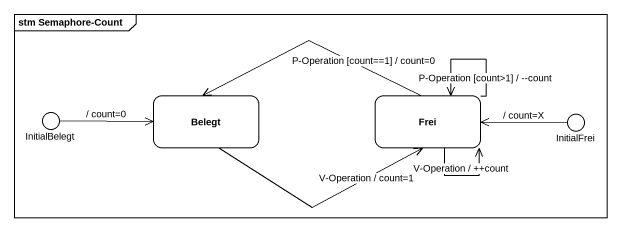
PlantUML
@startuml
mainframe stm Semaphore-Count
hide empty description
state InitialBelegt <<choice>>
state Belegt
state Frei
state InitialFrei <<choice>>
InitialBelegt -right-> Belegt : / count=0
Belegt -right-> Frei : V-Operation / count=1
Frei -left-> Belegt : P-Operation [count==1] / count=0
Frei --> Frei : P-Operation [count>1] / --count
Frei --> Frei : V-Operation / ++count
InitialFrei -left-> Frei : / count=X
@enduml
